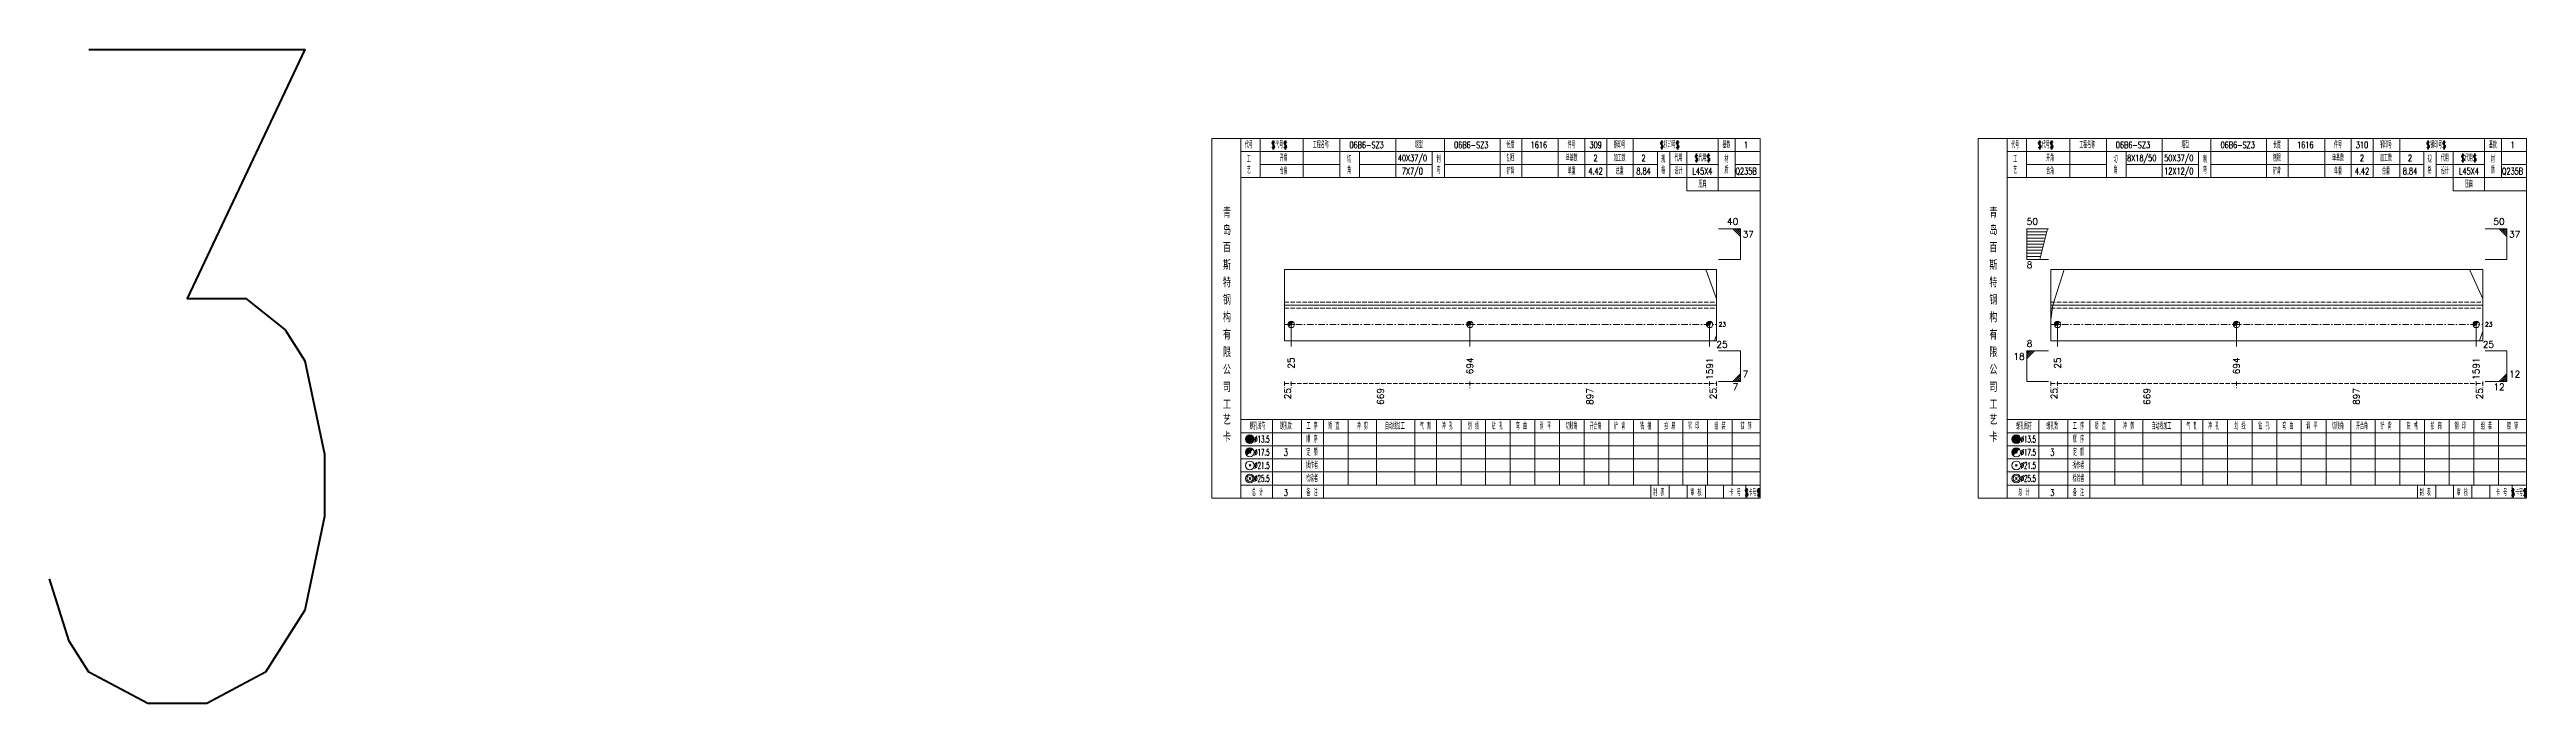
# Model space of a CAD drawing. Extents: x -533 to 8774, y 0 to 7979.
# Drawn here: x -533 to 603, y 6073 to 6373 of the extents above; entities that cross this region are included whole.
import ezdxf
from ezdxf.enums import TextEntityAlignment as Align

# ---------------------------------------------------------------- set-up
doc = ezdxf.new("R2010")
doc.units = 0
doc.header["$MEASUREMENT"] = 0
doc.linetypes.add('一点画线', pattern=[5.2, 3, -1, 0.2, -1])
doc.linetypes.add('虚线', pattern=[2.75, 2, -0.75])
doc.layers.get('0').update_dxf_attribs({"linetype": 'CONTINUOUS', "lineweight": 25})
for name, color, linetype, lineweight in [('1', 7, 'CONTINUOUS', 25), ('4', 7, 'CONTINUOUS', 25), ('5', 7, 'CONTINUOUS', 25)]:
    doc.layers.add(name, color=color, linetype=linetype, lineweight=lineweight)
doc.styles.get("Standard").update_dxf_attribs({"font": 'simplex.shx', "width": 0.7, "height": 3, "bigfont": 'gbhzfs.shx'})

# ---------------------------------------------------------------- blocks, each defined once
blk = doc.blocks.new('孔17.5')
at = {"layer": '5', "color": 7, "linetype": 'Continuous', "lineweight": 0}
for p, q in [((-0.2, -0.2), (0.2, 0.2)), ((-0.2, 0.2), (0.2, -0.2))]:
    blk.add_line(p, q, dxfattribs=at)
at = {"layer": '5', "color": 7, "linetype": 'Continuous', "lineweight": 13}
blk.add_circle((0, 0), 1, dxfattribs=at)
for radius in [0.9, 0.8, 0.7, 0.6, 0.5, 0.4, 0.3, 0.2, 0.1]:
    blk.add_arc((0, 0), radius, 45, 225, dxfattribs=at)

msp = doc.modelspace()

# ---------------------------------------------------------------- linework, layer by layer
at = {"color": 7, "linetype": 'Continuous', "lineweight": 13}
for p, q in [((242.4, 6291.2), (232.4, 6291.2)), ((238.9, 6291.2), (242.4, 6287.7)), ((239.8, 6291.2), (242.4, 6288.6)), ((240.7, 6291.2), (242.4, 6289.5)), ((241.5, 6291.2), (242.4, 6290.4)), ((242.4, 6277.2), (242.4, 6291.2)), ((373.7, 6291.2), (383.7, 6291.2)), ((373.7, 6277.2), (373.7, 6291.2)), ((373.7, 6289.8), (382.8, 6289.8)), ((373.7, 6288.4), (382.5, 6288.4)), ((373.7, 6287), (382.2, 6287)), ((373.7, 6285.6), (381.8, 6285.6)), ((373.7, 6284.2), (381.4, 6284.2)), ((373.7, 6282.8), (381.1, 6282.8)), ((373.7, 6281.4), (380.8, 6281.4)), ((379.7, 6277.2), (383.2, 6291.2)), ((593.8, 6291.2), (583.8, 6291.2)), ((590.3, 6291.2), (593.8, 6287.7)), ((591.2, 6291.2), (593.8, 6288.6)), ((592, 6291.2), (593.8, 6289.5)), ((592.9, 6291.2), (593.8, 6290.4)), ((593.8, 6277.2), (593.8, 6291.2)), ((231.4, 6259.1), (226.5, 6272.6)), ((242.4, 6277.2), (232.4, 6277.2)), ((373.7, 6280), (380.4, 6280)), ((373.7, 6278.6), (380.1, 6278.6)), ((373.7, 6277.2), (383.7, 6277.2)), ((385.7, 6256.2), (390.8, 6272.6)), ((582.8, 6259.1), (576.7, 6272.6)), ((593.8, 6277.2), (583.8, 6277.2)), ((36.4, 6247.4), (36.4, 6237.2)), ((118.4, 6247.4), (118.4, 6237.2)), ((228.3, 6247.4), (228.3, 6237.2)), ((384.7, 6249.7), (385.7, 6256.2)), ((387.8, 6247.4), (387.8, 6237.2)), ((469.8, 6247.4), (469.8, 6237.2)), ((579.7, 6247.4), (579.7, 6237.2)), ((231.4, 6242.4), (230.5, 6239.9)), ((242.4, 6235.2), (232.4, 6235.2)), ((242.4, 6235.2), (242.4, 6221.2)), ((373.7, 6235.2), (383.7, 6235.2)), ((373.7, 6235.2), (373.7, 6221.2)), ((374.6, 6235.2), (373.7, 6234.4)), ((375.4, 6235.2), (373.7, 6233.5)), ((376.3, 6235.2), (373.7, 6232.6)), ((377.2, 6235.2), (373.7, 6231.7)), ((582.8, 6244.3), (581.3, 6239.9)), ((593.8, 6235.2), (583.8, 6235.2)), ((593.8, 6235.2), (593.8, 6221.2)), ((238.9, 6221.2), (242.4, 6224.7)), ((239.8, 6221.2), (242.4, 6223.9)), ((590.3, 6221.2), (593.8, 6224.7)), ((591.2, 6221.2), (593.8, 6223.9)), ((242.4, 6221.2), (232.4, 6221.2)), ((240.7, 6221.2), (242.4, 6223)), ((241.5, 6221.2), (242.4, 6222.1)), ((373.7, 6221.2), (383.7, 6221.2)), ((593.8, 6221.2), (583.8, 6221.2)), ((592, 6221.2), (593.8, 6223)), ((592.9, 6221.2), (593.8, 6222.1))]:
    msp.add_line(p, q, dxfattribs=at)
at = {"color": 7, "linetype": 'Continuous', "lineweight": 18}
for p, q in [((33.3, 6272.6), (33.3, 6239.9)), ((33.3, 6272.6), (231.4, 6272.6)), ((231.4, 6272.6), (231.4, 6239.9)), ((384.7, 6272.6), (384.7, 6239.9)), ((384.7, 6272.6), (582.8, 6272.6)), ((582.8, 6272.6), (582.8, 6239.9)), ((33.3, 6256.2), (231.4, 6256.2)), ((384.7, 6256.2), (582.8, 6256.2))]:
    msp.add_line(p, q, dxfattribs=at)
at = {"color": 1, "linetype": '虚线', "lineweight": 18}
for p, q in [((33.3, 6257.6), (231.4, 6257.6)), ((384.7, 6257.6), (582.8, 6257.6)), ((33.3, 6254.9), (231.4, 6254.9)), ((384.7, 6254.9), (582.8, 6254.9))]:
    msp.add_line(p, q, dxfattribs=at)
at = {"color": 3, "linetype": '一点画线', "lineweight": 13}
for p, q in [((33.3, 6247.4), (231.4, 6247.4)), ((384.7, 6247.4), (582.8, 6247.4))]:
    msp.add_line(p, q, dxfattribs=at)
at = {"color": 8, "linetype": '虚线', "lineweight": 9}
for p, q in [((33.3, 6221.2), (33.3, 6218.2)), ((33.3, 6220.2), (36.4, 6220.2)), ((36.4, 6221.2), (36.4, 6218.2)), ((36.4, 6221.2), (36.4, 6218.2)), ((36.4, 6220.2), (118.4, 6220.2)), ((118.4, 6221.2), (118.4, 6218.2)), ((118.4, 6221.2), (118.4, 6218.2)), ((118.4, 6220.2), (228.3, 6220.2)), ((228.3, 6221.2), (228.3, 6218.2)), ((228.3, 6221.2), (228.3, 6218.2)), ((228.3, 6220.2), (231.4, 6220.2)), ((231.4, 6221.2), (231.4, 6218.2)), ((384.7, 6221.2), (384.7, 6218.2)), ((384.7, 6220.2), (387.8, 6220.2)), ((387.8, 6221.2), (387.8, 6218.2)), ((387.8, 6221.2), (387.8, 6218.2)), ((387.8, 6220.2), (469.8, 6220.2)), ((469.8, 6221.2), (469.8, 6218.2)), ((469.8, 6221.2), (469.8, 6218.2)), ((469.8, 6220.2), (579.7, 6220.2)), ((579.7, 6221.2), (579.7, 6218.2)), ((579.7, 6221.2), (579.7, 6218.2)), ((579.7, 6220.2), (582.8, 6220.2)), ((582.8, 6221.2), (582.8, 6218.2))]:
    msp.add_line(p, q, dxfattribs=at)
at = {"layer": '1', "color": 7, "linetype": 'Continuous', "lineweight": 18}
for p, q in [((33.3, 6239.9), (231.4, 6239.9)), ((384.7, 6239.9), (582.8, 6239.9))]:
    msp.add_line(p, q, dxfattribs=at)
at = {"layer": '4', "color": 1, "linetype": 'Continuous', "lineweight": 18}
for p, q in [((13.3, 6167.7), (13.3, 6332.7)), ((13.3, 6326.7), (251.4, 6326.7)), ((22.2, 6314.7), (22.2, 6332.7)), ((42, 6314.7), (42, 6332.7)), ((58.8, 6314.7), (58.8, 6332.7)), ((67.8, 6314.7), (67.8, 6326.7)), ((84.4, 6314.7), (84.4, 6332.7)), ((101.1, 6314.7), (101.1, 6326.7)), ((106.7, 6314.7), (106.7, 6332.7)), ((132.2, 6314.7), (132.2, 6332.7)), ((142.2, 6314.7), (142.2, 6332.7)), ((158.9, 6314.7), (158.9, 6332.7)), ((171.1, 6314.7), (171.1, 6332.7)), ((181.1, 6314.7), (181.1, 6332.7)), ((193.3, 6314.7), (193.3, 6332.7)), ((204.4, 6314.7), (204.4, 6326.7)), ((210, 6314.7), (210, 6326.7)), ((217.8, 6308.7), (217.8, 6326.7)), ((232.2, 6308.7), (232.2, 6332.7)), ((240, 6314.7), (240, 6332.7)), ((364.7, 6167.7), (364.7, 6332.7)), ((364.7, 6326.7), (602.8, 6326.7)), ((373.6, 6314.7), (373.6, 6332.7)), ((393.4, 6314.7), (393.4, 6332.7)), ((410.2, 6314.7), (410.2, 6332.7)), ((419.2, 6314.7), (419.2, 6326.7)), ((435.8, 6314.7), (435.8, 6332.7)), ((452.5, 6314.7), (452.5, 6326.7)), ((458.1, 6314.7), (458.1, 6332.7)), ((483.6, 6314.7), (483.6, 6332.7)), ((493.6, 6314.7), (493.6, 6332.7)), ((510.3, 6314.7), (510.3, 6332.7)), ((522.5, 6314.7), (522.5, 6332.7)), ((532.5, 6314.7), (532.5, 6332.7)), ((544.7, 6314.7), (544.7, 6332.7)), ((555.8, 6314.7), (555.8, 6326.7)), ((561.4, 6314.7), (561.4, 6326.7)), ((569.2, 6308.7), (569.2, 6326.7)), ((583.6, 6308.7), (583.6, 6332.7)), ((591.4, 6314.7), (591.4, 6332.7)), ((13.3, 6314.7), (251.4, 6314.7)), ((22.2, 6320.7), (58.8, 6320.7)), ((67.8, 6320.7), (101.1, 6320.7)), ((106.7, 6320.7), (204.4, 6320.7)), ((210, 6320.7), (232.2, 6320.7)), ((240, 6320.7), (251.4, 6320.7)), ((364.7, 6314.7), (602.8, 6314.7)), ((373.6, 6320.7), (410.2, 6320.7)), ((419.2, 6320.7), (452.5, 6320.7)), ((458.1, 6320.7), (555.8, 6320.7)), ((561.4, 6320.7), (583.6, 6320.7)), ((591.4, 6320.7), (602.8, 6320.7)), ((217.8, 6308.7), (251.4, 6308.7)), ((569.2, 6308.7), (602.8, 6308.7)), ((13.3, 6203.7), (251.4, 6203.7)), ((27.8, 6167.7), (27.8, 6203.7)), ((41.1, 6167.7), (41.1, 6203.7)), ((51.2, 6167.7), (51.2, 6203.7)), ((62.6, 6173.7), (62.6, 6203.7)), ((75.5, 6173.7), (75.5, 6203.7)), ((93.1, 6173.7), (93.1, 6203.7)), ((103, 6173.7), (103, 6203.7)), ((114.3, 6173.7), (114.3, 6203.7)), ((125.6, 6173.7), (125.6, 6203.7)), ((136.9, 6173.7), (136.9, 6203.7)), ((148.1, 6173.7), (148.1, 6203.7)), ((159.5, 6173.7), (159.5, 6203.7)), ((170.8, 6173.7), (170.8, 6203.7)), ((182.1, 6173.7), (182.1, 6203.7)), ((193.4, 6173.7), (193.4, 6203.7)), ((204.7, 6173.7), (204.7, 6203.7)), ((216, 6173.7), (216, 6203.7)), ((227.3, 6173.7), (227.3, 6203.7)), ((238.6, 6173.7), (238.6, 6203.7)), ((364.7, 6203.7), (602.8, 6203.7)), ((379.2, 6167.7), (379.2, 6203.7)), ((392.5, 6167.7), (392.5, 6203.7)), ((402.6, 6167.7), (402.6, 6203.7)), ((414, 6173.7), (414, 6203.7)), ((426.9, 6173.7), (426.9, 6203.7)), ((444.5, 6173.7), (444.5, 6203.7)), ((454.4, 6173.7), (454.4, 6203.7)), ((465.7, 6173.7), (465.7, 6203.7)), ((477, 6173.7), (477, 6203.7)), ((488.3, 6173.7), (488.3, 6203.7)), ((499.5, 6173.7), (499.5, 6203.7)), ((510.9, 6173.7), (510.9, 6203.7)), ((522.2, 6173.7), (522.2, 6203.7)), ((533.5, 6173.7), (533.5, 6203.7)), ((544.8, 6173.7), (544.8, 6203.7)), ((556.1, 6173.7), (556.1, 6203.7)), ((567.4, 6173.7), (567.4, 6203.7)), ((578.7, 6173.7), (578.7, 6203.7)), ((590, 6173.7), (590, 6203.7)), ((13.3, 6197.7), (251.4, 6197.7)), ((13.3, 6191.7), (251.4, 6191.7)), ((364.7, 6197.7), (602.8, 6197.7)), ((364.7, 6191.7), (602.8, 6191.7)), ((13.3, 6185.7), (251.4, 6185.7)), ((13.3, 6179.7), (251.4, 6179.7)), ((364.7, 6185.7), (602.8, 6185.7)), ((364.7, 6179.7), (602.8, 6179.7)), ((13.3, 6173.7), (251.4, 6173.7)), ((201.4, 6167.7), (201.4, 6173.7)), ((209.8, 6167.7), (209.8, 6173.7)), ((218, 6167.7), (218, 6173.7)), ((226.4, 6167.7), (226.4, 6173.7)), ((234.6, 6167.7), (234.6, 6173.7)), ((244.9, 6167.7), (244.9, 6173.7)), ((364.7, 6173.7), (602.8, 6173.7)), ((552.8, 6167.7), (552.8, 6173.7)), ((561.2, 6167.7), (561.2, 6173.7)), ((569.4, 6167.7), (569.4, 6173.7)), ((577.8, 6167.7), (577.8, 6173.7)), ((586, 6167.7), (586, 6173.7)), ((596.3, 6167.7), (596.3, 6173.7))]:
    msp.add_line(p, q, dxfattribs=at)
at = {"layer": '4', "color": 7, "linetype": 'Continuous', "lineweight": 13}
for p, q in [((17.3, 6194.5), (17.7, 6194.9)), ((17.7, 6194.5), (17.3, 6194.9)), ((368.7, 6194.5), (369.1, 6194.9)), ((369.1, 6194.5), (368.7, 6194.9)), ((17.1, 6182.3), (17.9, 6183.1)), ((17.9, 6182.3), (17.1, 6183.1)), ((368.5, 6182.3), (369.3, 6183.1)), ((369.3, 6182.3), (368.5, 6183.1)), ((17.1, 6176.3), (17.9, 6177.1)), ((17.9, 6176.3), (17.1, 6177.1)), ((368.5, 6176.3), (369.3, 6177.1)), ((369.3, 6176.3), (368.5, 6177.1))]:
    msp.add_line(p, q, dxfattribs=at)
at = {"layer": '4', "color": 7, "linetype": 'Continuous', "lineweight": 0}
for p, q in [((17.1, 6188.3), (17.9, 6189.1)), ((17.1, 6189.1), (17.9, 6188.3)), ((368.5, 6188.3), (369.3, 6189.1)), ((368.5, 6189.1), (369.3, 6188.3))]:
    msp.add_line(p, q, dxfattribs=at)
at = {"layer": '4', "color": 1, "linetype": 'Continuous', "lineweight": 18}
for points in [[(0, 6332.7), (0, 6167.7), (251.4, 6167.7), (251.4, 6332.7)], [(351.4, 6332.7), (351.4, 6167.7), (602.8, 6167.7), (602.8, 6332.7)]]:
    msp.add_lwpolyline(points, close=True, dxfattribs=at)
at = {"layer": '4', "color": 7, "linetype": 'Continuous', "lineweight": 13}
for centre, radius in [((17.5, 6194.7), 2), ((17.5, 6188.7), 2), ((17.5, 6194.7), 1.8), ((17.5, 6194.7), 1.6), ((17.5, 6194.7), 1.4), ((17.5, 6194.7), 1.2), ((17.5, 6194.7), 1), ((17.5, 6194.7), 0.8), ((17.5, 6194.7), 0.6), ((17.5, 6194.7), 0.4), ((17.5, 6194.7), 0.2), ((368.9, 6194.7), 2), ((368.9, 6188.7), 2), ((368.9, 6194.7), 1.8), ((368.9, 6194.7), 1.6), ((368.9, 6194.7), 1.4), ((368.9, 6194.7), 1.2), ((368.9, 6194.7), 1), ((368.9, 6194.7), 0.8), ((368.9, 6194.7), 0.6), ((368.9, 6194.7), 0.4), ((368.9, 6194.7), 0.2), ((17.5, 6182.7), 2), ((17.5, 6176.7), 2), ((17.5, 6176.7), 1.4), ((368.9, 6182.7), 2), ((368.9, 6176.7), 2), ((368.9, 6176.7), 1.4)]:
    msp.add_circle(centre, radius, dxfattribs=at)
for centre, radius in [((17.5, 6188.7), 1.8), ((17.5, 6188.7), 1.6), ((17.5, 6188.7), 1.4), ((17.5, 6188.7), 1.2), ((17.5, 6188.7), 1), ((17.5, 6188.7), 0.8), ((17.5, 6188.7), 0.6), ((368.9, 6188.7), 1.8), ((368.9, 6188.7), 1.6), ((368.9, 6188.7), 1.4), ((368.9, 6188.7), 1.2), ((368.9, 6188.7), 1), ((368.9, 6188.7), 0.8), ((368.9, 6188.7), 0.6), ((17.5, 6188.7), 0.4), ((17.5, 6188.7), 0.2), ((368.9, 6188.7), 0.4), ((368.9, 6188.7), 0.2)]:
    msp.add_arc(centre, radius, 45, 225, dxfattribs=at)

# ---------------------------------------------------------------- block references
at = {"layer": '1', "color": 7, "linetype": 'Continuous', "lineweight": 13, "xscale": 1.5, "yscale": 1.5, "zscale": 1.5}
for p in [(36.4, 6247.4), (118.4, 6247.4), (228.3, 6247.4), (387.8, 6247.4), (469.8, 6247.4), (579.7, 6247.4)]:
    msp.add_blockref('孔17.5', p, dxfattribs=at)

# ---------------------------------------------------------------- texts
at = {"color": 7, "linetype": 'Continuous', "lineweight": 13}
for s, p in [('40', (241.4, 6292.2)), ('50', (592.8, 6292.2))]:
    msp.add_text(s, height=3, dxfattribs=at).set_placement(p, align=Align.BOTTOM_RIGHT)
for s, p in [('50', (373.7, 6292.2)), ('8', (373.7, 6236.2)), ('7', (243.4, 6222.2)), ('12', (594.8, 6222.2))]:
    msp.add_text(s, height=3, dxfattribs=at).set_placement(p, align=Align.BOTTOM_LEFT)
for s, p in [('37', (243.4, 6290.2)), ('37', (594.8, 6290.2)), ('8', (373.7, 6276.2))]:
    msp.add_text(s, height=3, dxfattribs=at).set_placement(p, align=Align.TOP_LEFT)
for p in [(232.4, 6247.4), (583.8, 6247.4)]:
    msp.add_text('23', height=2, dxfattribs=at).set_placement(p, align=Align.MIDDLE_LEFT)
for s, p in [('18', (372.7, 6234.2)), ('7', (241.4, 6220.2)), ('12', (592.8, 6220.2))]:
    msp.add_text(s, height=3, dxfattribs=at).set_placement(p, align=Align.TOP_RIGHT)
at = {"color": 8, "linetype": 'Continuous', "lineweight": 9}
for s, p in [('25', (34.8, 6218.2)), ('669', (77.4, 6218.2)), ('897', (173.4, 6218.2)), ('25', (229.9, 6218.2)), ('25', (386.2, 6218.2)), ('669', (428.8, 6218.2)), ('897', (524.8, 6218.2)), ('25', (581.3, 6218.2))]:
    msp.add_text(s, height=3, rotation=90, dxfattribs=at).set_placement(p, align=Align.MIDDLE_RIGHT)
at = {"color": 0, "linetype": 'Continuous', "insert": (-559.8, 6373.5), "char_height": 300, "width": 15280.334, "attachment_point": 1}
msp.add_mtext('3', dxfattribs=at)
at = {"layer": '1', "color": 7, "linetype": 'Continuous', "lineweight": 13}
for p in [(231.4, 6238.2), (582.8, 6238.2)]:
    msp.add_text('25', height=3, dxfattribs=at).set_placement(p, align=Align.MIDDLE_LEFT)
for s, p in [('25', (36.4, 6232.2)), ('694', (118.4, 6232.2)), ('1591', (228.3, 6232.2)), ('25', (387.8, 6232.2)), ('694', (469.8, 6232.2)), ('1591', (579.7, 6232.2))]:
    msp.add_text(s, height=3, rotation=90, dxfattribs=at).set_placement(p, align=Align.MIDDLE_RIGHT)
at = {"layer": '4', "color": 1, "linetype": 'Continuous', "lineweight": 13}
for s, height, width, p in [('代号', 3, 0.6, (17, 6329.7)), ('$代号$', 3, 0.6, (31, 6329.7)), ('开角', 3, 0.6, (33, 6323.7)), ('工程名称', 3, 0.6, (50, 6329.7)), ('06B6-SZ3', 3, 0.6, (71, 6329.7)), ('40X37/0', 3, 0.6, (92, 6323.7)), ('塔型', 3, 0.6, (95, 6329.7)), ('06B6-SZ3', 3, 0.6, (119, 6329.7)), ('刨根', 3, 0.6, (137, 6323.7)), ('长度', 3, 0.6, (137, 6329.7)), ('1616', 3, 0.6, (150, 6329.7)), ('单基数', 3, 0.6, (165, 6323.7)), ('件号', 3, 0.6, (165, 6329.7)), ('309', 3, 0.6, (176, 6329.7)), ('钢印号', 3, 0.6, (187, 6329.7)), ('加工数', 3, 0.6, (187, 6323.7)), ('$钢印号$', 3, 0.6, (210, 6329.7)), ('$代用$', 3, 0.6, (225, 6323.7)), ('基数', 3, 0.6, (236, 6329.7)), ('1', 3, 0.6, (245, 6329.7)), ('代号', 3, 0.6, (368.4, 6329.7)), ('$代号$', 3, 0.6, (382.4, 6329.7)), ('开角', 3, 0.6, (384.4, 6323.7)), ('工程名称', 3, 0.6, (401.4, 6329.7)), ('06B6-SZ3', 3, 0.6, (422.4, 6329.7)), ('8X18/50', 3, 0.6, (426.4, 6323.7)), ('50X37/0', 3, 0.6, (443.4, 6323.7)), ('塔型', 3, 0.6, (446.4, 6329.7)), ('06B6-SZ3', 3, 0.6, (470.4, 6329.7)), ('刨根', 3, 0.6, (488.4, 6323.7)), ('长度', 3, 0.6, (488.4, 6329.7)), ('1616', 3, 0.6, (501.4, 6329.7)), ('单基数', 3, 0.6, (516.4, 6323.7)), ('件号', 3, 0.6, (516.4, 6329.7)), ('310', 3, 0.6, (527.4, 6329.7)), ('钢印号', 3, 0.6, (538.4, 6329.7)), ('加工数', 3, 0.6, (538.4, 6323.7)), ('$钢印号$', 3, 0.6, (561.4, 6329.7)), ('$代用$', 3, 0.6, (576.4, 6323.7)), ('基数', 3, 0.6, (587.4, 6329.7)), ('1', 3, 0.6, (596.4, 6329.7)), ('工', 3, 0.6, (17, 6323.1)), ('艺', 3, 0.6, (17, 6318.1)), ('合角', 3, 0.6, (33, 6317.7)), ('切', 3, 0.6, (63, 6323.1)), ('角', 3, 0.6, (63, 6318.1)), ('7X7/0', 3, 0.6, (92, 6317.7)), ('制', 3, 0.6, (104, 6323.1)), ('弯', 3, 0.6, (104, 6318.1)), ('铲背', 3, 0.6, (137, 6317.7)), ('单重', 3, 0.6, (165, 6317.7)), ('4.42', 3, 0.6, (176, 6317.7)), ('2', 3, 0.6, (176, 6323.7)), ('总重', 3, 0.6, (187, 6317.7)), ('8.84', 3, 0.6, (198, 6317.7)), ('2', 3, 0.6, (198, 6323.7)), ('规', 3, 0.6, (207, 6323.1)), ('格', 3, 0.6, (207, 6318.1)), ('代用', 3, 0.6, (214, 6323.7)), ('设计', 3, 0.6, (214, 6317.7)), ('L45X4', 3, 0.6, (225, 6317.7)), ('材', 3, 0.6, (236, 6323.1)), ('质', 3, 0.6, (236, 6318.1)), ('Q235B', 3, 0.6, (245, 6317.7)), ('工', 3, 0.6, (368.4, 6323.1)), ('艺', 3, 0.6, (368.4, 6318.1)), ('合角', 3, 0.6, (384.4, 6317.7)), ('切', 3, 0.6, (414.4, 6323.1)), ('角', 3, 0.6, (414.4, 6318.1)), ('12X12/0', 3, 0.6, (443.4, 6317.7)), ('制', 3, 0.6, (455.4, 6323.1)), ('弯', 3, 0.6, (455.4, 6318.1)), ('铲背', 3, 0.6, (488.4, 6317.7)), ('单重', 3, 0.6, (516.4, 6317.7)), ('4.42', 3, 0.6, (527.4, 6317.7)), ('2', 3, 0.6, (527.4, 6323.7)), ('总重', 3, 0.6, (538.4, 6317.7)), ('8.84', 3, 0.6, (549.4, 6317.7)), ('2', 3, 0.6, (549.4, 6323.7)), ('规', 3, 0.6, (558.4, 6323.1)), ('格', 3, 0.6, (558.4, 6318.1)), ('代用', 3, 0.6, (565.4, 6323.7)), ('设计', 3, 0.6, (565.4, 6317.7)), ('L45X4', 3, 0.6, (576.4, 6317.7)), ('材', 3, 0.6, (587.4, 6323.1)), ('质', 3, 0.6, (587.4, 6318.1)), ('Q235B', 3, 0.6, (596.4, 6317.7)), ('压扁', 3, 0.6, (225, 6311.7)), ('压扁', 3, 0.6, (576.4, 6311.7)), ('青', 4.6, 0.8, (7, 6298.7)), ('岛', 4.6, 0.8, (7, 6290.7)), ('青', 4.6, 0.8, (358.4, 6298.7)), ('岛', 4.6, 0.8, (358.4, 6290.7)), ('百', 4.6, 0.8, (7, 6282.7)), ('百', 4.6, 0.8, (358.4, 6282.7)), ('斯', 4.6, 0.8, (7, 6274.7)), ('特', 4.6, 0.8, (7, 6266.7)), ('斯', 4.6, 0.8, (358.4, 6274.7)), ('特', 4.6, 0.8, (358.4, 6266.7)), ('钢', 4.6, 0.8, (7, 6258.7)), ('钢', 4.6, 0.8, (358.4, 6258.7)), ('构', 4.6, 0.8, (7, 6250.7)), ('构', 4.6, 0.8, (358.4, 6250.7)), ('有', 4.6, 0.8, (7, 6242.7)), ('限', 4.6, 0.8, (7, 6234.7)), ('有', 4.6, 0.8, (358.4, 6242.7)), ('限', 4.6, 0.8, (358.4, 6234.7)), ('公', 4.6, 0.8, (7, 6226.7)), ('公', 4.6, 0.8, (358.4, 6226.7)), ('工', 4.6, 0.8, (7, 6210.7)), ('司', 4.6, 0.8, (7, 6218.7)), ('工', 4.6, 0.8, (358.4, 6210.7)), ('司', 4.6, 0.8, (358.4, 6218.7)), ('艺', 4.6, 0.8, (7, 6203.7)), ('螺孔图符', 3, 0.6, (21, 6200.7)), ('螺孔数', 3, 0.6, (34, 6200.7)), ('工 序', 3, 0.6, (46, 6200.7)), ('矫 直', 3, 0.6, (56, 6200.7)), ('冲 剪', 3, 0.6, (69, 6200.7)), ('自动线加工', 3, 0.6, (84, 6200.7)), ('气 割', 3, 0.6, (98, 6200.7)), ('冲 孔', 3, 0.6, (108, 6200.7)), ('划 线', 3, 0.6, (120, 6200.7)), ('钻 孔', 3, 0.6, (131, 6200.7)), ('弯 曲', 3, 0.6, (142, 6200.7)), ('调 平', 3, 0.6, (153, 6200.7)), ('切肢角', 3, 0.6, (165, 6200.7)), ('开合角', 3, 0.6, (176, 6200.7)), ('铲 背', 3, 0.6, (187, 6200.7)), ('铣 槽', 3, 0.6, (199, 6200.7)), ('拍 扁', 3, 0.6, (210, 6200.7)), ('钢 印', 3, 0.6, (221, 6200.7)), ('组 装', 3, 0.6, (233, 6200.7)), ('镀 锌', 3, 0.6, (245, 6200.7)), ('艺', 4.6, 0.8, (358.4, 6203.7)), ('螺孔图符', 3, 0.6, (372.4, 6200.7)), ('螺孔数', 3, 0.6, (385.4, 6200.7)), ('工 序', 3, 0.6, (397.4, 6200.7)), ('矫 直', 3, 0.6, (407.4, 6200.7)), ('冲 剪', 3, 0.6, (420.4, 6200.7)), ('自动线加工', 3, 0.6, (435.4, 6200.7)), ('气 割', 3, 0.6, (449.4, 6200.7)), ('冲 孔', 3, 0.6, (459.4, 6200.7)), ('划 线', 3, 0.6, (471.4, 6200.7)), ('钻 孔', 3, 0.6, (482.4, 6200.7)), ('弯 曲', 3, 0.6, (493.4, 6200.7)), ('调 平', 3, 0.6, (504.4, 6200.7)), ('切肢角', 3, 0.6, (516.4, 6200.7)), ('开合角', 3, 0.6, (527.4, 6200.7)), ('铲 背', 3, 0.6, (538.4, 6200.7)), ('铣 槽', 3, 0.6, (550.4, 6200.7)), ('拍 扁', 3, 0.6, (561.4, 6200.7)), ('钢 印', 3, 0.6, (572.4, 6200.7)), ('组 装', 3, 0.6, (584.4, 6200.7)), ('镀 锌', 3, 0.6, (596.4, 6200.7)), ('卡', 4.6, 0.8, (7, 6195.7)), ('%%C13.5', 3, 0.5, (23, 6194.7)), ('%%C17.5', 3, 0.5, (23, 6188.7)), ('3', 3.2, 0.6, (34, 6188.7)), ('顺 序', 3, 0.6, (46, 6194.7)), ('定 额', 3, 0.6, (46, 6188.7)), ('卡', 4.6, 0.8, (358.4, 6195.7)), ('%%C13.5', 3, 0.5, (374.4, 6194.7)), ('%%C17.5', 3, 0.5, (374.4, 6188.7)), ('3', 3.2, 0.6, (385.4, 6188.7)), ('顺 序', 3, 0.6, (397.4, 6194.7)), ('定 额', 3, 0.6, (397.4, 6188.7)), ('%%C21.5', 3, 0.5, (23, 6182.7)), ('%%C25.5', 3, 0.5, (23, 6176.7)), ('操作者', 3, 0.6, (46, 6182.7)), ('检验者', 3, 0.6, (46, 6176.7)), ('%%C21.5', 3, 0.5, (374.4, 6182.7)), ('%%C25.5', 3, 0.5, (374.4, 6176.7)), ('操作者', 3, 0.6, (397.4, 6182.7)), ('检验者', 3, 0.6, (397.4, 6176.7)), ('总 计', 3, 0.6, (21, 6170.2)), ('3', 3, 0.6, (34, 6170.2)), ('备 注', 3, 0.6, (46, 6170.2)), ('制 表', 3, 0.6, (205, 6170.2)), ('审 核', 3, 0.6, (222, 6170.2)), ('卡 号', 3, 0.6, (240, 6170.2)), ('$卡号$', 3, 0.6, (248, 6170.2)), ('总 计', 3, 0.6, (372.4, 6170.2)), ('3', 3, 0.6, (385.4, 6170.2)), ('备 注', 3, 0.6, (397.4, 6170.2)), ('制 表', 3, 0.6, (556.4, 6170.2)), ('审 核', 3, 0.6, (573.4, 6170.2)), ('卡 号', 3, 0.6, (591.4, 6170.2)), ('$卡号$', 3, 0.6, (599.4, 6170.2))]:
    msp.add_text(s, height=height, dxfattribs=dict(at, width=width)).set_placement(p, align=Align.MIDDLE_CENTER)

doc.saveas('drawing.dxf')
